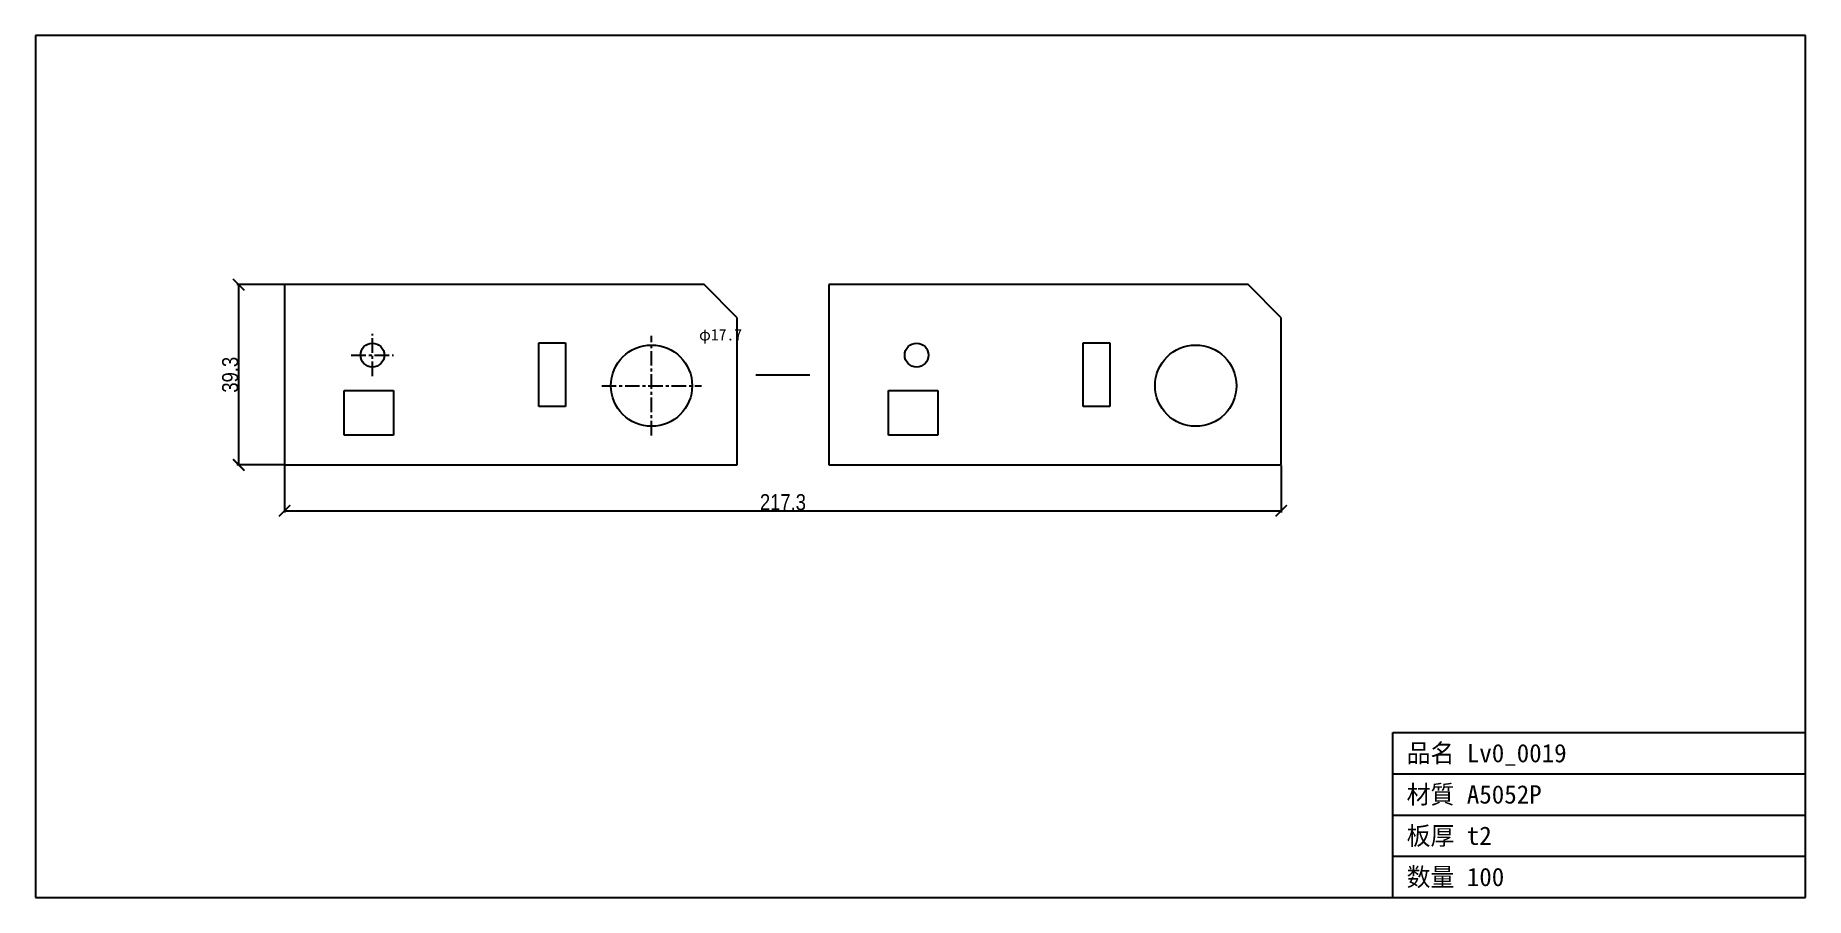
# Model space of a CAD drawing. Header units: millimetres. Extents: x -54 to 332, y -94 to 94.
import ezdxf

# ---------------------------------------------------------------- set-up
doc = ezdxf.new("R2010")
doc.units = ezdxf.units.MM
doc.linetypes.add('CENTER', pattern=[5.08, 3.175, -0.635, 0.635, -0.635])
for name, color, linetype in [('ケガキ', 7, 'Continuous'), ('中心線', 7, 'Continuous'), ('図枠', 7, 'Continuous'), ('外形', 7, 'Continuous'), ('寸法', 7, 'Continuous'), ('文字', 7, 'Continuous')]:
    doc.layers.add(name, color=color, linetype=linetype)
doc.styles.add('OpenSansCondensed-Light', font='OpenSansCondensed-Light.ttf')
doc.dimstyles.new('EZDXF', dxfattribs={"dimtxt": 0.25, "dimasz": 0.175, "dimexe": 0.375, "dimexo": 0.125, "dimgap": 0.1, "dimtad": 1, "dimlfac": 100, "dimzin": 12, "dimdsep": 46, "dimtxsty": 'OpenSansCondensed-Light', "dimblk": 'ARCHTICK', "dimcen": 2.5, "dimazin": 3, "dimtfac": 0.5, "dimtmove": 2, "dimatfit": 3})

# ---------------------------------------------------------------- blocks, each defined once
blk = doc.blocks.new('_ARCHTICK')
at = {"color": 0, "linetype": 'BYBLOCK', "const_width": 0.15}
blk.add_lwpolyline([(-0.5, -0.5), (0.5, 0.5)], dxfattribs=at)

msp = doc.modelspace()

# ---------------------------------------------------------------- linework, layer by layer
at = {"layer": 'ケガキ'}
msp.add_line((102.78, 19.65), (114.57, 19.65), dxfattribs=at)
at = {"layer": '中心線', "color": 1, "linetype": 'CENTER'}
for p, q in [((19.15, 19.34), (19.15, 28.54)), ((80.02, 6.41), (80.02, 28.13)), ((14.55, 23.94), (23.75, 23.94)), ((69.16, 17.27), (90.88, 17.27))]:
    msp.add_line(p, q, dxfattribs=at)
at = {"layer": '図枠'}
for p, q in [((331.68, 93.63), (-54.34, 93.63)), ((-54.34, 93.63), (-54.34, -94.34)), ((331.68, -94.34), (331.68, 93.63)), ((241.68, -94.34), (241.68, -58.34)), ((241.68, -58.34), (331.68, -58.34)), ((241.68, -67.34), (331.68, -67.34)), ((241.68, -76.34), (331.68, -76.34)), ((241.68, -85.34), (331.68, -85.34)), ((-54.34, -94.34), (331.68, -94.34))]:
    msp.add_line(p, q, dxfattribs=at)
at = {"layer": '外形'}
for p, q in [((0, 39.3), (0, 0)), ((91.47, 39.3), (0, 39.3)), ((98.67, 32.09), (91.47, 39.3)), ((118.67, 39.3), (118.67, 0)), ((210.14, 39.3), (118.67, 39.3)), ((217.34, 32.09), (210.14, 39.3)), ((98.67, 0), (98.67, 32.09)), ((217.34, 0), (217.34, 32.09)), ((55.46, 12.73), (55.46, 26.58)), ((55.46, 26.58), (61.25, 26.58)), ((61.25, 26.58), (61.25, 12.73)), ((174.14, 12.73), (174.14, 26.58)), ((174.14, 26.58), (179.93, 26.58)), ((179.93, 26.58), (179.93, 12.73)), ((13.01, 6.48), (13.01, 16.19)), ((13.01, 16.19), (23.77, 16.19)), ((23.77, 16.19), (23.77, 6.48)), ((131.69, 6.48), (131.69, 16.19)), ((131.69, 16.19), (142.45, 16.19)), ((142.45, 16.19), (142.45, 6.48)), ((61.25, 12.73), (55.46, 12.73)), ((179.93, 12.73), (174.14, 12.73)), ((23.77, 6.48), (13.01, 6.48)), ((142.45, 6.48), (131.69, 6.48)), ((0, 0), (98.67, 0)), ((118.67, 0), (217.34, 0))]:
    msp.add_line(p, q, dxfattribs=at)
for centre, radius in [((19.15, 23.94), 2.6), ((80.02, 17.27), 8.86), ((137.82, 23.94), 2.6), ((198.69, 17.27), 8.86)]:
    msp.add_circle(centre, radius, dxfattribs=at)

# ---------------------------------------------------------------- texts
at = {"layer": '文字'}
for s, height, p in [('φ17.7', 2.5, (90.38, 27.13)), ('品名 Lv0_0019', 4, (244.68, -64.84)), ('材質 A5052P', 4, (244.68, -73.84)), ('板厚 t2', 4, (244.68, -82.84)), ('数量 100', 4, (244.68, -91.84))]:
    msp.add_text(s, height=height, dxfattribs=at).set_placement(p)

# ---------------------------------------------------------------- dimensions: what is measured, and where the dimension line sits
at = {"layer": '寸法'}
msp.add_linear_dim(base=(-10, 0), p1=(0, 0), p2=(0, 39.3), angle=90, dimstyle='EZDXF', override={"dimtxt": 3.5, "dimasz": 2.5, "dimdec": 1, "dimlfac": 1}, dxfattribs=at).render()
msp.add_linear_dim(base=(0, -10), p1=(0, 0), p2=(217.34, 0), dimstyle='EZDXF', override={"dimtxt": 3.5, "dimasz": 2.5, "dimdec": 1, "dimlfac": 1}, dxfattribs=at).render()

doc.saveas('drawing.dxf')
